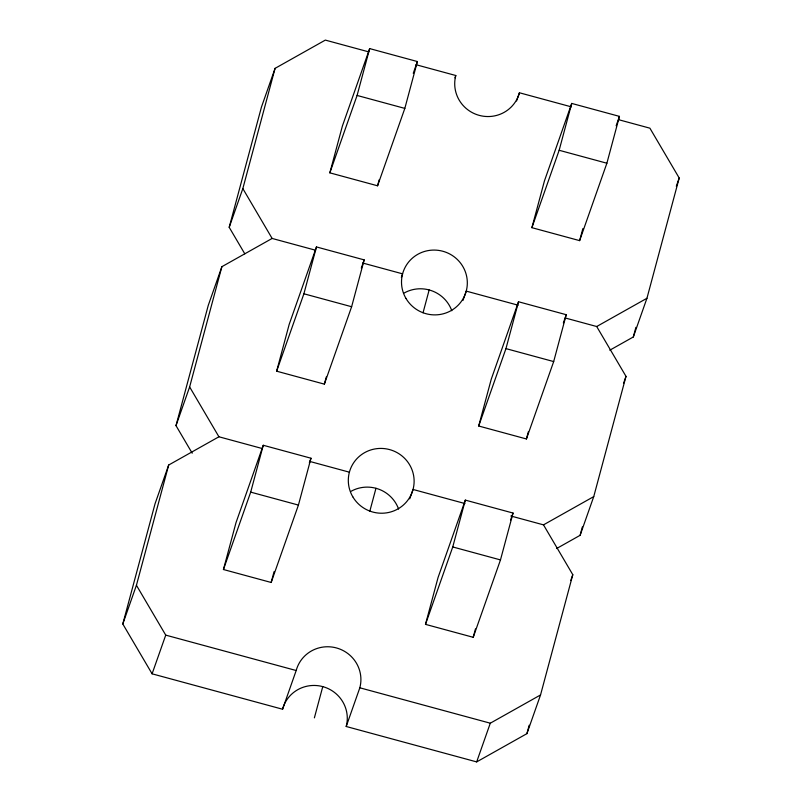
<?xml version="1.0" encoding="UTF-8"?>
<svg xmlns="http://www.w3.org/2000/svg" width="802" height="802" viewBox="0 0 802 802"><rect width="100%" height="100%" fill="white"/><g stroke="black" fill="none" stroke-linecap="round" stroke-linejoin="round"><path stroke-width="1.2" d="M510.884 516.007L543.495 524.859L572.798 574.693L540.538 694.953L526.914 733.65L476.669 761.9L346.203 726.492A32.972 32.331 19.4 0 0 322.765 686.622A32.972 32.331 19.4 0 0 282.565 709.229L152.099 673.82L122.796 623.986L155.057 503.726L168.681 465.03L218.926 436.779L262.414 448.579M192.209 453.21L175.999 425.641L208.259 305.392L221.883 266.685L272.129 238.445L315.617 250.244M244.79 253.813L229.202 227.307L261.462 107.047L275.086 68.35L325.331 40.1L368.82 51.899M122.796 623.986L136.43 585.28L168.681 465.03M175.999 425.641L189.633 386.945L221.883 266.685M229.202 227.307L242.836 188.6L275.086 68.35M223.437 569.52L235.999 522.673L263.257 445.27L310.986 458.223L298.424 505.08L271.166 582.473L223.437 569.52L250.695 492.127L263.257 445.27M276.64 371.186L289.201 324.329L316.459 246.936L364.188 259.888L351.627 306.735L324.369 384.138L276.64 371.186L303.898 293.783L316.459 246.936M329.843 172.841L342.404 125.994L369.662 48.591L417.391 61.543L404.83 108.4L377.572 185.793L329.843 172.841L357.09 95.448L369.662 48.591M271.166 582.473L274.063 571.666M324.369 384.138L326.304 376.93M377.572 185.793L379.176 179.788M314.384 717.86L322.765 686.622M369.842 511.115L375.968 488.288M423.045 312.77L429.16 289.943M425.491 624.357L438.062 577.51L465.32 500.107L513.049 513.059L500.478 559.916L473.22 637.309L425.491 624.357L452.749 546.954L465.32 500.107M478.694 426.012L491.265 379.166L518.513 301.763L566.252 314.715L553.681 361.572L526.423 438.965L478.694 426.012L505.952 348.619L518.513 301.763M531.896 227.678L544.468 180.821L571.716 103.428L619.455 116.38L606.883 163.227L579.625 240.63L531.896 227.678L559.154 150.275L571.716 103.428M473.22 637.309L475.476 628.898M526.423 438.965L528.358 431.757M579.625 240.63L582.853 228.62M526.914 733.65L529.17 725.229M556.598 548.538L580.117 535.315L582.372 526.894M609.801 350.193L633.319 336.97L635.896 327.346M580.117 535.315L593.741 496.608L626.001 376.359L596.698 326.524L565.29 317.993M633.319 336.97L646.943 298.274L679.204 178.014L649.901 128.18L618.492 119.658M152.099 673.82L165.733 635.124L136.43 585.28M413.261 73.273L417.391 61.543M361.301 268.099L364.188 259.888M309.341 462.914L310.986 458.223M454.975 77.854L455.797 75.508L415.937 64.691M401.361 277.362L402.594 273.843L362.735 263.026M282.565 709.229L296.189 670.522A32.972 32.331 19.4 0 1 336.389 647.926A32.972 32.331 19.4 0 1 359.827 687.795L490.293 723.203L540.538 694.953M516.548 100.982L519.435 92.771L571.385 106.866M462.934 300.499L466.233 291.116L518.182 305.211M409.732 498.834L413.03 489.461L464.98 503.556M346.203 726.492L359.827 687.795M616.147 125.764L619.455 116.38M563.355 322.925L566.252 314.715M510.563 520.097L513.049 513.059M676.307 186.224L679.204 178.014M476.669 761.9L490.293 723.203M623.525 383.396L626.001 376.359M570.733 580.558L572.798 574.693M596.698 326.524L646.943 298.274M543.495 524.859L593.741 496.608M357.09 95.448L404.83 108.4M559.154 150.275L606.883 163.227M303.898 293.783L351.627 306.735M505.952 348.619L553.681 361.572M309.532 461.371L349.391 472.188M250.695 492.127L298.424 505.08M452.749 546.954L500.478 559.916M165.733 635.124L296.189 670.522M242.836 188.6L272.129 238.445M189.633 386.945L218.926 436.779M519.435 92.771A32.972 32.331 19.4 0 1 479.235 115.378A32.972 32.331 19.4 0 1 455.797 75.508M404.208 292.991A32.972 32.331 19.4 0 1 451.797 310.725M351.005 491.325A32.972 32.331 19.4 0 1 398.594 509.07M405.992 298.464A32.972 32.331 19.4 0 0 462.985 298.905A32.972 32.331 19.4 0 0 434.273 250.074A32.972 32.331 19.4 0 0 405.992 298.464M352.79 496.799A32.972 32.331 19.4 0 0 409.782 497.25A32.972 32.331 19.4 0 0 381.07 448.418A32.972 32.331 19.4 0 0 352.79 496.799"/></g></svg>
